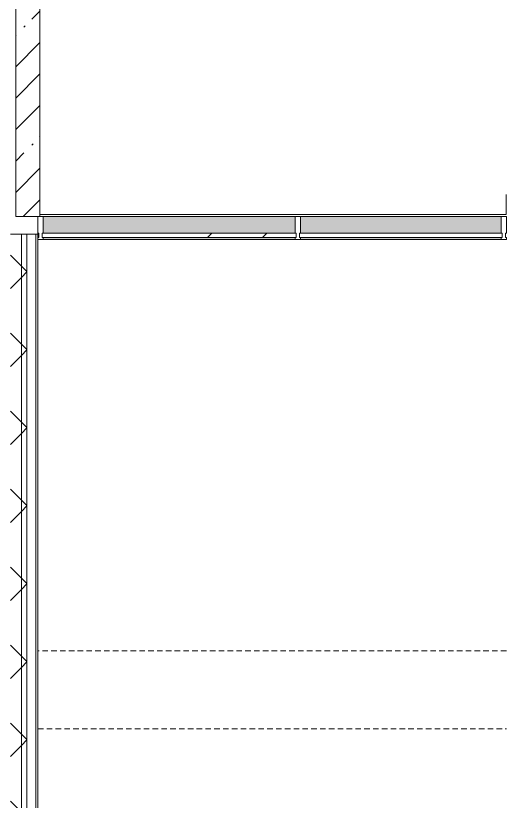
# Model space of a CAD drawing. Header units: millimetres. Extents: x 63482 to 319368, y -8553 to 29000.
# Drawn here: x 219539 to 223989, y 5100 to 12221 of the extents above; entities that cross this region are included whole.
import ezdxf

# ---------------------------------------------------------------- set-up
doc = ezdxf.new("R2010")
doc.units = ezdxf.units.MM
doc.linetypes.add('200_ШТРИХ__ш1_п0_6_', pattern=[80, 50, -30])
for name, color, linetype, lineweight in [('A-DETL-MBND', 7, '200_ШТРИХ__ш1_п0_6_', 9), ('A-GLAZ-CURT', 7, 'Continuous', 5), ('A-GLAZ-CWMG-2', 7, 'Continuous', 5), ('A-WALL', 7, 'Continuous', 9), ('A-WALL-4', 7, 'Continuous', 5), ('I-WALL-2', 7, 'Continuous', 5)]:
    doc.layers.add(name, color=color, linetype=linetype, lineweight=lineweight)
doc.layers.add('A-FLOR-2', color=7, linetype='Continuous', lineweight=5, true_color=0xaaaaaa)
doc.layers.add('A-GLAZ-CWMG-3', color=7, linetype='Continuous', lineweight=5, true_color=0x383e42)
pattern_1 = [(45, (134788.5904492163, 0), (-353.5533905932738, 353.5533905932738), []), (135, (134788.5904492163, 0), (-353.5533905932738, -353.5533905932737), [])]

# ---------------------------------------------------------------- blocks, each defined once
blk = doc.blocks.new('Системная панель - Стекло - 40мм-33184352-Общий план 3 этажа с размещением фрагментов 3_1-3_8')
at = {"layer": 'A-GLAZ-CURT'}
h = blk.add_hatch(dxfattribs=at)
h.set_pattern_fill('FP_110', color=256, style=0, pattern_type=2)
h.set_pattern_definition([(45, (-86642.5, -9710), (-1414.213562373095, 1414.213562373095), [1000, -3000]), (45, (-87642.5, -10210), (-1414.213562373095, 1414.213562373095), [3000, -1000]), (45, (-85642.5, -10710), (-1414.213562373095, 1414.213562373095), [1000, -3000])])
h.paths.add_polyline_path([(1152.500000641358, 3.465174813754857e-11), (1152.500000641358, 40.00000000002556), (-1152.500000641081, 40.00000000002556), (-1152.500000641081, 0), (-595.8569847300095, 0)])
for p, q in [((1152.50000064122, 40.00000000000173), (-1152.50000064122, 40.00000000000173)), ((-1152.50000064122, 40.00000000000173), (-1152.50000064122, 2.165734258596785e-12)), ((-1152.50000064122, 2.165734258596785e-12), (1152.50000064122, 2.165734258596785e-12)), ((1152.50000064122, 2.165734258596785e-12), (1152.50000064122, 40.00000000000173))]:
    blk.add_line(p, q, dxfattribs=at)
blk = doc.blocks.new('Системная панель - Стекло - 40мм-33184353-Общий план 3 этажа с размещением фрагментов 3_1-3_8')
at = {"layer": 'A-GLAZ-CURT'}
h = blk.add_hatch(dxfattribs=at)
h.set_pattern_fill('FP_111', color=256, style=0, pattern_type=2)
h.set_pattern_definition([(45, (-88744.25, -9710), (-1414.213562373095, 1414.213562373095), [1000, -3000]), (45, (-89744.25, -10210), (-1414.213562373095, 1414.213562373095), [3000, -1000]), (45, (-87744.25, -10710), (-1414.213562373095, 1414.213562373095), [1000, -3000])])
h.paths.add_polyline_path([(919.249999999882, 3.465174813754857e-11), (919.249999999882, 40.00000000002556), (-919.2499999996048, 40.00000000006021), (-919.2499999996048, 3.465174813754857e-11), (-697.6817145722688, 3.465174813754857e-11)])
for p, q in [((919.2499999997607, 39.99999999999957), (-919.2499999997434, 39.99999999999957)), ((-919.2499999997434, 39.99999999999957), (-919.2499999997434, 0)), ((-919.2499999997434, 0), (919.2499999997607, 0)), ((919.2499999997607, 0), (919.2499999997607, 39.99999999999957))]:
    blk.add_line(p, q, dxfattribs=at)
blk = doc.blocks.new('Прямоугольный импост - Импост структурный с накладкой - 190мм-33184356-Общий план 3 этажа с размещением фрагментов 3_1-3_8')
at = {"layer": 'A-GLAZ-CWMG-2'}
for p, q in [((-50.00000000000596, 0), (-50.00000000000596, 17.00000000000047)), ((-50.00000000000596, 17.00000000000047), (0, 17.00000000000047)), ((-40.00000000000824, 0), (-50.00000000000596, 0)), ((-40.00000000000824, -39.99999999999957), (-40.00000000000824, 0)), ((0, 0), (-9.999999999997726, 0)), ((-9.999999999997726, 0), (-9.999999999997726, -39.99999999999957)), ((0, 17.00000000000047), (0, 0)), ((-50.00000000000596, -190.0000000000001), (-50.00000000000596, -39.99999999999957)), ((-50.00000000000596, -39.99999999999957), (-40.00000000000824, -39.99999999999957)), ((-9.999999999997726, -39.99999999999957), (0, -39.99999999999957)), ((0, -39.99999999999957), (0, -190.0000000000001)), ((0, -190.0000000000001), (-50.00000000000596, -190.0000000000001))]:
    blk.add_line(p, q, dxfattribs=at)
blk = doc.blocks.new('Прямоугольный импост - Импост структурный с накладкой - 190мм-33184358-Общий план 3 этажа с размещением фрагментов 3_1-3_8')
at = {"layer": 'A-GLAZ-CWMG-2'}
for p, q in [((0, 17.00000000000047), (-50.00000000000596, 17.00000000000047)), ((-50.00000000000596, 17.00000000000047), (-50.00000000000596, 0)), ((-50.00000000000596, 0), (-40.00000000000824, 0)), ((-40.00000000000824, 0), (-40.00000000000824, -39.99999999999957)), ((-9.999999999997726, -39.99999999999957), (-9.999999999997726, 0)), ((-9.999999999997726, 0), (0, 0)), ((0, 0), (0, 17.00000000000047)), ((-40.00000000000824, -39.99999999999957), (-50.00000000000596, -39.99999999999957)), ((-50.00000000000596, -39.99999999999957), (-50.00000000000596, -190.0000000000001)), ((0, -39.99999999999957), (-9.999999999997726, -39.99999999999957)), ((0, -190.0000000000001), (0, -39.99999999999957)), ((-50.00000000000596, -190.0000000000001), (0, -190.0000000000001))]:
    blk.add_line(p, q, dxfattribs=at)
blk = doc.blocks.new('Прямоугольный импост - Импост структурный с накладкой - 190мм-33184349-Общий план 3 этажа с размещением фрагментов 3_1-3_8')
at = {"layer": 'A-GLAZ-CWMG-2'}
for p, q in [((-24.99999999999432, 0), (-24.99999999999432, 17.00000000000047)), ((-24.99999999999432, 17.00000000000047), (24.99999999999432, 17.00000000000047)), ((-14.99999999999659, 0), (-24.99999999999432, 0)), ((-14.99999999999659, -39.99999999999957), (-14.99999999999659, 0)), ((24.99999999999432, 0), (14.99999999999659, 0)), ((14.99999999999659, 0), (14.99999999999659, -39.99999999999957)), ((24.99999999999432, 17.00000000000047), (24.99999999999432, 0)), ((-24.99999999999432, -190.0000000000001), (-24.99999999999432, -39.99999999999957)), ((-24.99999999999432, -39.99999999999957), (-14.99999999999659, -39.99999999999957)), ((14.99999999999659, -39.99999999999957), (24.99999999999432, -39.99999999999957)), ((24.99999999999432, -39.99999999999957), (24.99999999999432, -190.0000000000001)), ((24.99999999999432, -190.0000000000001), (-24.99999999999432, -190.0000000000001))]:
    blk.add_line(p, q, dxfattribs=at)
blk = doc.blocks.new('Прямоугольный импост - Импост структурный с накладкой - 190мм-23186050-Общий план 3 этажа с размещением фрагментов 3_1-3_8')
at = {"layer": 'A-GLAZ-CWMG-3'}
for points in [[(87285.00000000183, 10250.00000533528), (87285.00000000183, 10400.00000533524), (84999.99999871939, 10400.00000533525), (84999.99999871939, 10250.00000533528), (85546.64301463049, 10250.00000533528)], [(84999.99999871939, 10193.00000533528), (87285.00000000183, 10193.00000533527), (87285.00000000183, 10210.00000533525), (84999.99999871939, 10210.00000533526)]]:
    blk.add_hatch(color=256, dxfattribs=at).paths.add_polyline_path(points)
at = {"layer": 'A-GLAZ-CWMG-2'}
for p, q in [((84999.99999871932, 10400.00000533526), (87285.00000000176, 10400.00000533525)), ((84999.99999871932, 10193.00000533526), (87285.00000000176, 10193.00000533525))]:
    blk.add_line(p, q, dxfattribs=at)
blk = doc.blocks.new('Прямоугольный импост - Импост структурный с накладкой - 190мм-23186051-Общий план 3 этажа с размещением фрагментов 3_1-3_8')
at = {"layer": 'A-GLAZ-CWMG-3'}
for points in [[(87999.99999902416, 10250.00000533531), (87999.99999902416, 10400.00000533527), (87335.00000000182, 10400.00000533528), (87335.00000000182, 10250.00000533531), (87546.5682854292, 10250.00000533531)], [(87546.5682854292, 10193.0000053353), (87999.99999902416, 10193.0000053353), (87999.99999902416, 10210.00000533528), (87335.00000000182, 10210.00000533529), (87335.00000000182, 10193.00000533531)]]:
    blk.add_hatch(color=256, dxfattribs=at).paths.add_polyline_path(points)
at = {"layer": 'A-GLAZ-CWMG-2'}
for p, q in [((87335.00000000175, 10400.00000533525), (87999.99999902409, 10400.00000533525)), ((87335.00000000175, 10193.00000533525), (87999.99999902409, 10193.00000533525))]:
    blk.add_line(p, q, dxfattribs=at)
blk = doc.blocks.new('Прямоугольный импост - Импост структурный с накладкой - 190мм-23186052-Общий план 3 этажа с размещением фрагментов 3_1-3_8')
at = {"layer": 'A-GLAZ-CWMG-3'}
for points in [[(87999.99999902418, 10250.00000533527), (89153.50000000132, 10250.00000533527), (89153.50000000132, 10400.00000533523), (87999.99999902418, 10400.00000533524), (87999.99999902418, 10379.6423237051)], [(87999.99999902418, 10193.00000533527), (89153.50000000132, 10193.00000533527), (89153.50000000132, 10210.00000533524), (87999.99999902418, 10210.00000533525)]]:
    blk.add_hatch(color=256, dxfattribs=at).paths.add_polyline_path(points)
at = {"layer": 'A-GLAZ-CWMG-2'}
for p, q in [((87999.99999902409, 10400.00000533525), (89153.50000000127, 10400.00000533524)), ((87999.99999902409, 10193.00000533525), (89153.50000000127, 10193.00000533524))]:
    blk.add_line(p, q, dxfattribs=at)
blk = doc.blocks.new('парапет9 - парапет-22867712-Общий план 3 этажа с размещением фрагментов 3_1-3_8')
at = {"layer": 'A-DETL-MBND'}
for p, q in [((89202.00000000124, 7963.859652350086), (84951.60099768921, 7963.8596523501)), ((84951.60099768921, 7255.362622631637), (89202.00000000124, 7255.362622631624))]:
    blk.add_line(p, q, dxfattribs=at)

msp = doc.modelspace()

# ---------------------------------------------------------------- hatches: boundary and pattern name
at = {"layer": 'A-WALL-4'}
h = msp.add_hatch(dxfattribs=at)
h.set_pattern_fill('FP_52', color=256, style=0, pattern_type=2)
h.set_pattern_definition(pattern_1)
h.paths.add_polyline_path([(219590.1914469056, 3449.999999997968), (219590.1914469056, 10242.00000533525), (219490.1914469056, 10242.00000533525), (219490.1914469056, 3449.999999997968)])
h = msp.add_hatch(dxfattribs=at)
h.set_pattern_fill('FP_52', color=256, style=0, pattern_type=2)
h.set_pattern_definition(pattern_1)
h.paths.add_polyline_path([(219640.1914469056, 3399.999999998014), (219640.1914469056, 10242.00000533525), (219590.1914469056, 10242.00000533525), (219590.1914469056, 3399.999999998014)])
at = {"layer": 'I-WALL-2'}
h = msp.add_hatch(dxfattribs=at)
h.set_pattern_fill('FP_48', color=256, style=0, pattern_type=2)
h.set_pattern_definition([(45, (134788.5904492163, 0), (-285.1231318439457, 285.1231318439457), []), (45, (135073.7134492163, 0), (-285.1231318439457, 285.1231318439457), [504.031, -100.806, 16.764, -84.042])])
h.paths.add_polyline_path([(219758.5904873948, 10400.00000533525), (219758.5904873949, 19100.00000533529), (219538.5904873949, 19100.00000533529), (219538.5904873948, 10400.00000533525)])

# ---------------------------------------------------------------- linework, layer by layer
at = {"layer": 'A-DETL-MBND'}
msp.add_line((219738.5904479356, 10242.00000533526), (219738.5904479356, 10250.00000533529), dxfattribs=at)
at = {"layer": 'A-FLOR-2'}
for p, q in [((223987.5904349019, 10419.99999525507), (223987.5904349019, 10599.99999525507)), ((219758.5904873948, 10419.99999525508), (223987.5904349019, 10419.99999525507))]:
    msp.add_line(p, q, dxfattribs=at)
at = {"layer": 'A-WALL'}
for p, q in [((219590.1914469055, 10242.00000533526), (219590.1914469055, 3449.999999997978)), ((219640.1914469055, 10242.00000533526), (219640.1914469055, 3399.999999997977)), ((219720.1914469055, 10242.00000533526), (219720.1914469055, 3319.999999997976))]:
    msp.add_line(p, q, dxfattribs=at)
at = {"layer": 'A-WALL-4'}
for p, q in [((219740.1914469055, 10242.00000533526), (219490.1914469055, 10242.00000533526)), ((219740.1914469055, 3299.999999997977), (219740.1914469055, 10242.00000533526))]:
    msp.add_line(p, q, dxfattribs=at)
at = {"layer": 'I-WALL-2'}
for p, q in [((219538.5904873948, 19100.00000533526), (219538.5904873948, 10400.00000533526)), ((219758.5904873948, 10400.00000533526), (219758.5904873948, 13400.00000533494)), ((219538.5904873948, 10400.00000533526), (219758.5904873948, 10400.00000533526))]:
    msp.add_line(p, q, dxfattribs=at)

# ---------------------------------------------------------------- block references
at = {"layer": 'A-DETL-MBND'}
msp.add_blockref('парапет9 - парапет-22867712-Общий план 3 этажа с размещением фрагментов 3_1-3_8', (134788.5904492163, -1500), dxfattribs=at)
at = {"layer": 'A-GLAZ-CURT'}
for name, p in [('Системная панель - Стекло - 40мм-33184352-Общий план 3 этажа с размещением фрагментов 3_1-3_8', (220931.0904485768, 10210.00000533525)), ('Системная панель - Стекло - 40мм-33184353-Общий план 3 этажа с размещением фрагментов 3_1-3_8', (223032.8404492178, 10210.00000533525))]:
    msp.add_blockref(name, p, dxfattribs=at)
at = {"layer": 'A-GLAZ-CWMG-2', "rotation": 180}
msp.add_blockref('Прямоугольный импост - Импост структурный с накладкой - 190мм-33184358-Общий план 3 этажа с размещением фрагментов 3_1-3_8', (219738.5904479356, 10210.00000533526), dxfattribs=at)
at = {"layer": 'A-GLAZ-CWMG-2'}
for name in ['Прямоугольный импост - Импост структурный с накладкой - 190мм-23186050-Общий план 3 этажа с размещением фрагментов 3_1-3_8', 'Прямоугольный импост - Импост структурный с накладкой - 190мм-23186051-Общий план 3 этажа с размещением фрагментов 3_1-3_8', 'Прямоугольный импост - Импост структурный с накладкой - 190мм-23186052-Общий план 3 этажа с размещением фрагментов 3_1-3_8']:
    msp.add_blockref(name, (134788.5904492163, 0), dxfattribs=at)
at = {"layer": 'A-GLAZ-CWMG-2', "extrusion": (0, 0, -1), "rotation": 180}
for name, p in [('Прямоугольный импост - Импост структурный с накладкой - 190мм-33184349-Общий план 3 этажа с размещением фрагментов 3_1-3_8', (-222098.5904492181, 10210.00000533525)), ('Прямоугольный импост - Импост структурный с накладкой - 190мм-33184356-Общий план 3 этажа с размещением фрагментов 3_1-3_8', (-223992.0904492175, 10210.00000533524))]:
    msp.add_blockref(name, p, dxfattribs=at)

doc.saveas('drawing.dxf')
